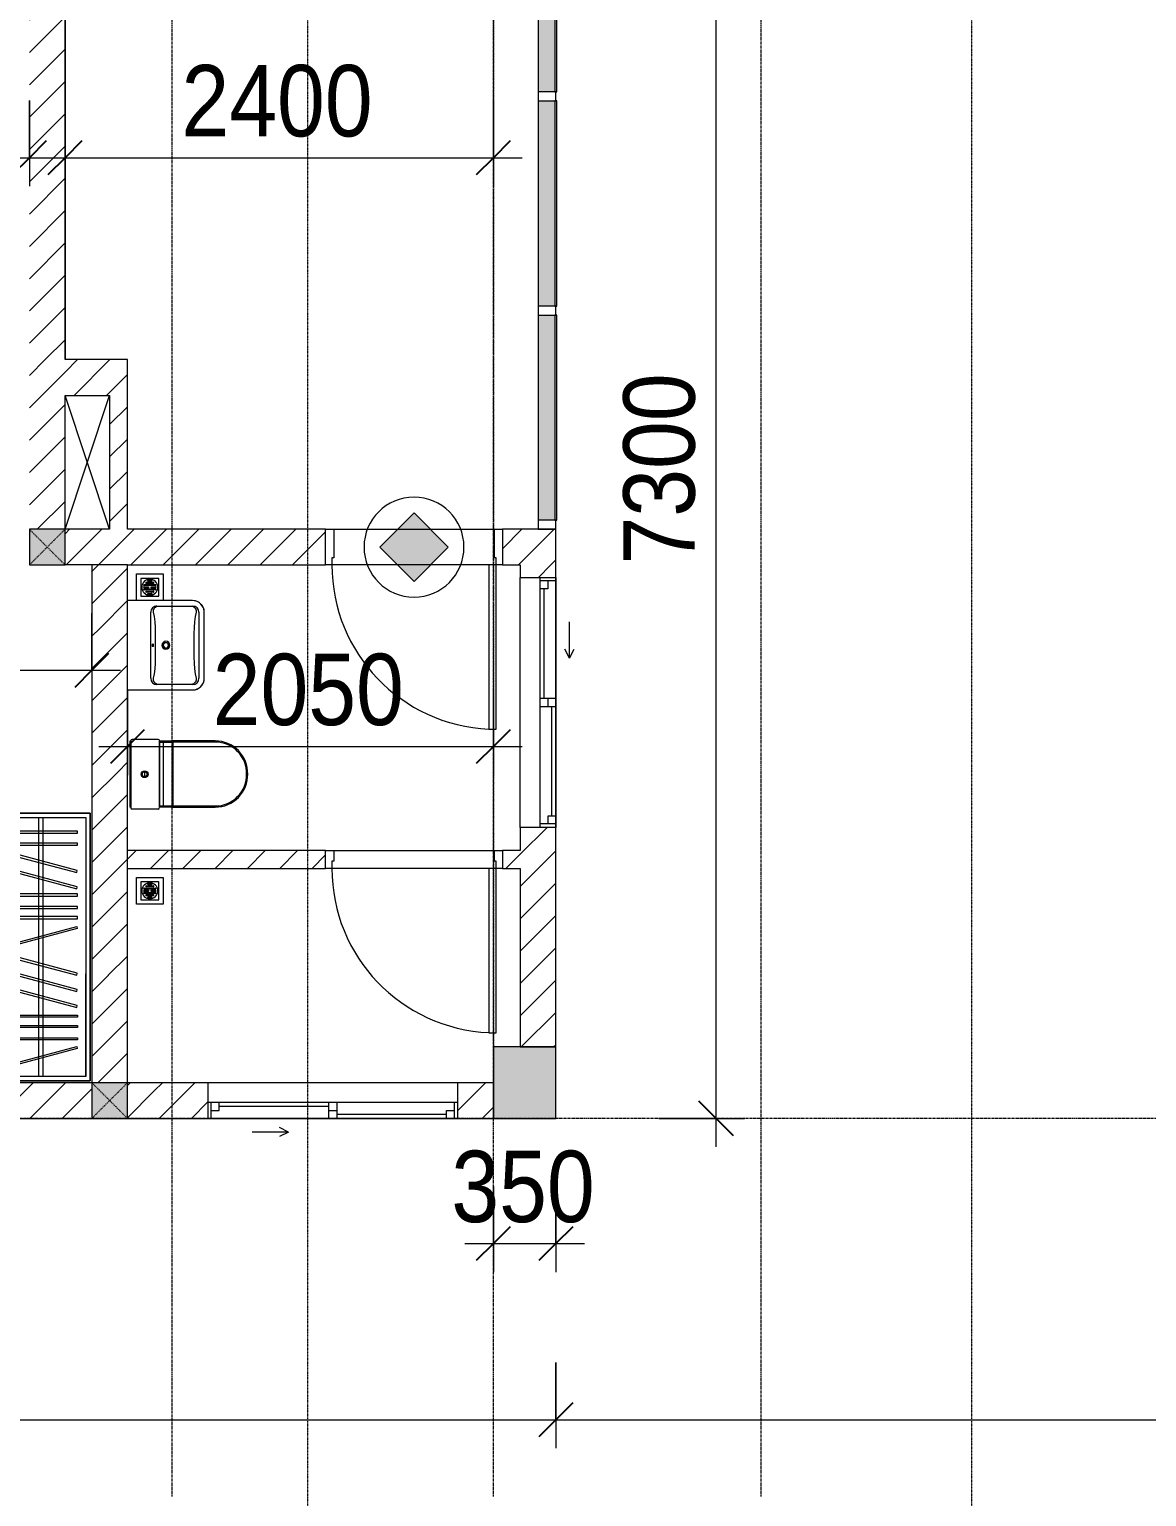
# Model space of a CAD drawing. Header units: millimetres. Extents: x 1591 to 239243, y -15958 to 82755.
# Drawn here: x 143851 to 150111, y 15118 to 23337 of the extents above; entities that cross this region are included whole.
import ezdxf

# ---------------------------------------------------------------- set-up
doc = ezdxf.new("R2010")
doc.units = ezdxf.units.MM
for name, pattern in [('Dash 1_8_', [6.35, 3.175, -3.175]), ('Dash Dot 3_16_', [7.9375, 4.7625, -1.5875, 0, -1.5875]), ('Dash_2_', [6, 3, -3]), ('Grid Line', [22.225, 12.7, -3.175, 3.175, -3.175])]:
    doc.linetypes.add(name, pattern=pattern)
for name, color, linetype, lineweight in [('0-1', 250, 'Continuous', 5), ('0-2', 7, 'Continuous', 9), ('A-ANNO-DIMS', 211, 'Continuous', 9), ('A-ANNO-DIMS-160', 211, 'Continuous', 9), ('A-ANNO-NOTE', 131, 'Continuous', 9), ('A-AREA', 32, 'Dash 1_8_', 9), ('A-DETL-GENF-2', 10, 'Continuous', 9), ('A-DOOR-3', 10, 'Continuous', 9), ('A-DOOR-FRAM-1', 10, 'Continuous', 9), ('A-FLOR', 192, 'Continuous', 9), ('A-FLOR-1', 7, 'Continuous', 9), ('A-GLAZ', 151, 'Continuous', 9), ('A-GLAZ-CURT', 52, 'Continuous', 9), ('A-GLAZ-CWMG', 51, 'Continuous', 9), ('A-GLAZ-CWMG-1', 51, 'Continuous', 18), ('A-WALL', 113, 'Continuous', 9), ('A-WALL-3', 113, 'Continuous', 18), ('A-WALL-PATT-2', 111, 'Continuous', 9), ('G-ANNO-SYMB-1', 111, 'Dash Dot 3_16_', 18), ('I-FURN-1', 254, 'Continuous', 9), ('M-EQPM', 50, 'Continuous', 9), ('P-SANR-FIXT', 6, 'Continuous', 9), ('S-COLS', 52, 'Continuous', 9), ('S-COLS-1', 52, 'Continuous', 5), ('S-COLS-2', 250, 'Continuous', 18), ('S-COLS-6', 52, 'Continuous', 18), ('S-COLS-HDLN', 52, 'Dash_2_', 9), ('S-GRID-1', 1, 'Grid Line', 9)]:
    doc.layers.add(name, color=color, linetype=linetype, lineweight=lineweight)
doc.styles.add('UTM Avo', font='UTM Avo.ttf', dxfattribs={"width": 0.9, "height": 400})
doc.dimstyles.new('1_Dim_chi_tiet_2_5', dxfattribs={"dimscale": 304.8, "dimtxt": 399.720379, "dimasz": 0.629921, "dimexe": 0.524934, "dimexo": 0.0625, "dimgap": 0.052493, "dimtad": 1, "dimdec": 0, "dimrnd": 5, "dimzin": 0, "dimdsep": 46, "dimtxsty": 'UTM Avo', "dimblk1": 'OBLIQUE', "dimblk2": 'OBLIQUE', "dimsah": 1, "dimcen": 0.09, "dimdle": 0.524934, "dimazin": 0, "dimtfac": 1, "dimtdec": 4, "dimtix": 1, "dimtmove": 0, "dimatfit": 3, "dimfxl": 1.049869, "dimfxlon": 1, "dimtvp": 1, "dimtolj": 1, "dimtzin": 0, "dimarcsym": 2})
doc.dimstyles.new('1_Dim_chi_tiet_2_5_1', dxfattribs={"dimscale": 304.8, "dimtxt": 399.720379, "dimasz": 0.629921, "dimexe": 0.524934, "dimexo": 0.0625, "dimgap": 0.052493, "dimtad": 1, "dimdec": 0, "dimrnd": 5, "dimzin": 0, "dimdsep": 46, "dimtxsty": 'UTM Avo', "dimblk1": 'OBLIQUE', "dimblk2": 'OBLIQUE', "dimsah": 1, "dimcen": 0.09, "dimdle": 0.524934, "dimazin": 0, "dimtfac": 1, "dimtdec": 4, "dimtix": 1, "dimtmove": 0, "dimatfit": 3, "dimfxl": 1.049869, "dimfxlon": 1, "dimtvp": 1, "dimtolj": 1, "dimtzin": 0, "dimarcsym": 2})
pattern_1 = [(45, (101998.83, 0), (-90.50967, 90.50967), [])]

# ---------------------------------------------------------------- blocks, each defined once
blk = doc.blocks.new('NCV_TKTC_KET CAU_rvt-1-TKCS_MB TẦNG 5')
at = {"layer": 'S-COLS-1'}
blk.add_hatch(color=256, dxfattribs=at).paths.add_polyline_path([(44802.6, 17236.9), (44802.6, 17636.9), (44452.6, 17636.9), (44452.6, 17236.9)])
at = {"layer": 'A-FLOR-1'}
blk.add_line((42052.7, 20536.9), (42052.7, 21286.9), dxfattribs=at)
at = {"layer": 'S-COLS-2'}
for p, q in [((44802.6, 17636.9), (44452.6, 17636.9)), ((44452.6, 17636.9), (44452.6, 17236.9)), ((44802.6, 17236.9), (44802.6, 17636.9)), ((44452.6, 17236.9), (44802.6, 17236.9))]:
    blk.add_line(p, q, dxfattribs=at)
blk = doc.blocks.new('TU QUAN AO-SUITE ROOM_3 - TU QUAN AO-SUITE ROOM_3-885817-TKCS_MB TẦNG 5')
at = {"layer": 'I-FURN-1'}
for p, q in [((0, 0), (-550, 0)), ((-550, 0), (-550, -1500)), ((-550, -1500), (-550, 0)), ((-550, 0), (0, 0)), ((0, -1500), (0, 0)), ((0, 0), (0, -1500)), ((-550, -24), (-550, -576)), ((-526, -24), (-24, -24)), ((-526, -1476), (-526, -24)), ((-526, -24), (-526, -600)), ((-478.3, -181.1), (-61.3, -69.4)), ((-58.2, -80.9), (-475.2, -192.7)), ((-287, -24), (-287, -576)), ((-263, -24), (-263, -576)), ((-61.3, -69.4), (-58.2, -80.9)), ((-24, -24), (-24, -1476)), ((-480.1, -229.7), (-50.1, -229.7)), ((-480.1, -241.7), (-480.1, -229.7)), ((-50.1, -241.7), (-480.1, -241.7)), ((-475.2, -192.7), (-478.3, -181.1)), ((-50.1, -229.7), (-50.1, -241.7)), ((-480.1, -299.2), (-50.1, -299.2)), ((-480.1, -311.2), (-480.1, -299.2)), ((-50.1, -311.2), (-480.1, -311.2)), ((-50.1, -299.2), (-50.1, -311.2)), ((-480.1, -356.4), (-50.1, -356.4)), ((-480.1, -368.4), (-480.1, -356.4)), ((-50.1, -368.4), (-480.1, -368.4)), ((-50.1, -356.4), (-50.1, -368.4)), ((-475.2, -411.5), (-478.3, -423.1)), ((-478.3, -423.1), (-61.3, -534.9)), ((-58.2, -523.3), (-475.2, -411.5)), ((-475.2, -500.3), (-478.3, -511.9)), ((-478.3, -511.9), (-61.3, -623.6)), ((-58.2, -612.1), (-475.2, -500.3)), ((-61.3, -534.9), (-58.2, -523.3)), ((-526, -1476), (-526, -600)), ((-475.2, -591.5), (-478.3, -603.1)), ((-478.3, -603.1), (-61.3, -714.9)), ((-58.2, -703.3), (-475.2, -591.5)), ((-287, -576), (-287, -1476)), ((-263, -576), (-263, -1476)), ((-61.3, -623.6), (-58.2, -612.1)), ((-61.3, -714.9), (-58.2, -703.3)), ((-478.3, -853.9), (-61.3, -742.1)), ((-58.2, -753.7), (-475.2, -865.5)), ((-61.3, -742.1), (-58.2, -753.7)), ((-475.2, -865.5), (-478.3, -853.9)), ((-480.1, -908.6), (-480.1, -920.6)), ((-480.1, -908.6), (-480.1, -920.6)), ((-50.1, -908.6), (-480.1, -908.6)), ((-480.1, -920.6), (-50.1, -920.6)), ((-480.1, -965.8), (-480.1, -977.8)), ((-480.1, -965.8), (-480.1, -977.8)), ((-50.1, -965.8), (-480.1, -965.8)), ((-480.1, -977.8), (-50.1, -977.8)), ((-50.1, -920.6), (-50.1, -908.6)), ((-50.1, -977.8), (-50.1, -965.8)), ((-480.1, -1035.3), (-480.1, -1047.3)), ((-480.1, -1035.3), (-480.1, -1047.3)), ((-50.1, -1035.3), (-480.1, -1035.3)), ((-480.1, -1047.3), (-50.1, -1047.3)), ((-50.1, -1047.3), (-50.1, -1035.3)), ((-475.2, -1075.3), (-478.3, -1086.9)), ((-478.3, -1086.9), (-61.3, -1198.6)), ((-58.2, -1187.1), (-475.2, -1075.3)), ((-475.2, -1166.5), (-478.3, -1178.1)), ((-478.3, -1178.1), (-61.3, -1289.9)), ((-58.2, -1278.3), (-475.2, -1166.5)), ((-61.3, -1198.6), (-58.2, -1187.1)), ((-61.3, -1289.9), (-58.2, -1278.3)), ((-480.1, -1320.5), (-480.1, -1332.5)), ((-480.1, -1320.5), (-480.1, -1332.5)), ((-50.1, -1320.5), (-480.1, -1320.5)), ((-480.1, -1332.5), (-50.1, -1332.5)), ((-480.1, -1386.9), (-480.1, -1398.9)), ((-480.1, -1386.9), (-480.1, -1398.9)), ((-50.1, -1386.9), (-480.1, -1386.9)), ((-50.1, -1332.5), (-50.1, -1320.5)), ((-50.1, -1398.9), (-50.1, -1386.9)), ((-24, -1476), (-526, -1476)), ((-480.1, -1398.9), (-50.1, -1398.9)), ((-550, -1500), (0, -1500)), ((0, -1500), (-550, -1500))]:
    blk.add_line(p, q, dxfattribs=at)
blk = doc.blocks.new('NCV_TKTC_TANG 5_rvt-1-TKCS_MB TẦNG 5')
at = {"layer": 'I-FURN-1', "rotation": 180}
blk.add_blockref('TU QUAN AO-SUITE ROOM_3 - TU QUAN AO-SUITE ROOM_3-885817-TKCS_MB TẦNG 5', (41642.6, 17446.9), dxfattribs=at)
blk = doc.blocks.new('G1_SOF - BO TRU - 200x200-3055083-TKCS_MB TẦNG 5')
at = {"layer": 'S-COLS'}
blk.add_hatch(color=256, dxfattribs=at).paths.add_polyline_path([(100, -100), (100, 100), (-100, 100), (-100, -100), (8.4, -100)])
at = {"layer": 'S-COLS-6'}
for p, q in [((100, 100), (-100, 100)), ((-100, 100), (-100, -100)), ((100, -100), (100, 100)), ((-100, -100), (100, -100))]:
    blk.add_line(p, q, dxfattribs=at)
at = {"layer": 'S-COLS-HDLN'}
for p, q in [((100, 100), (-100, -100)), ((-100, 100), (100, -100))]:
    blk.add_line(p, q, dxfattribs=at)
blk = doc.blocks.new('System Panel - Glazed-1286806-TKCS_MB TẦNG 5')
at = {"layer": 'A-GLAZ-CURT'}
for p, q in [((575, 6), (-575, 6)), ((-575, 6), (-575, -6)), ((575, -6), (575, 6)), ((-575, -6), (575, -6))]:
    blk.add_line(p, q, dxfattribs=at)
blk = doc.blocks.new('Rectangular Mullion - 50 x 100mm-1286802-TKCS_MB TẦNG 5')
at = {"layer": 'A-GLAZ-CWMG'}
blk.add_hatch(color=256, dxfattribs=at).paths.add_polyline_path([(44702.6, 20586.9), (44796.6, 20586.9), (44796.6, 21736.9), (44702.6, 21736.9), (44702.6, 20751.4)])
blk.add_line((44702.6, 21736.9), (44702.6, 20586.9), dxfattribs=at)
blk = doc.blocks.new('Rectangular Mullion - 50 x 100mm-1286811-TKCS_MB TẦNG 5')
at = {"layer": 'A-GLAZ-CWMG-1'}
for p, q in [((0, 0), (-50, 0)), ((-50, 0), (-50, -100)), ((0, -100), (0, 0)), ((-50, -100), (0, -100))]:
    blk.add_line(p, q, dxfattribs=at)
blk = doc.blocks.new('Rectangular Mullion - 50 x 100mm-1286804-TKCS_MB TẦNG 5')
at = {"layer": 'A-GLAZ-CWMG-1'}
for p, q in [((-25, 0), (25, 0)), ((-25, -100), (-25, 0)), ((25, 0), (25, -100)), ((25, -100), (-25, -100))]:
    blk.add_line(p, q, dxfattribs=at)
blk = doc.blocks.new('1_FAMILY RVT - W01-WxH 1400x1400xmm-389822-TKCS_MB TẦNG 5')
at = {"layer": 'A-GLAZ'}
for p, q in [((248.4, 172.39), (299.2, 197.79)), ((248.4, 172.39), (299.2, 146.99)), ((248.4, 172.39), (451.6, 172.39)), ((-700, 96.19), (-700, -103.81)), ((700, 96.19), (-700, 96.19)), ((-700, 96.19), (-636.5, 96.19)), ((-680.95, 96.19), (-680.95, 7.29)), ((-636.5, 96.19), (-22.225, 96.19)), ((-636.5, 96.19), (-636.5, 51.74)), ((-22.225, 7.29), (-22.225, 96.19)), ((-22.225, 96.19), (22.225, 96.19)), ((22.225, 96.19), (680.95, 96.19)), ((22.225, 96.19), (22.225, 7.29)), ((680.95, 96.19), (700, 96.19)), ((680.95, 96.19), (680.95, 7.29)), ((700, -103.81), (700, 96.19)), ((-700, 7.29), (-680.95, 7.29)), ((-636.5, 51.74), (-680.95, 51.74)), ((-680.95, 7.29), (-22.225, 7.29)), ((-636.5, 73.965), (-22.225, 73.965)), ((22.225, 51.74), (-22.225, 51.74)), ((-22.225, 7.29), (22.225, 7.29)), ((22.225, 29.515), (636.5, 29.515)), ((22.225, 7.29), (636.5, 7.29)), ((636.5, 51.74), (636.5, 7.29)), ((680.95, 51.74), (636.5, 51.74)), ((636.5, 7.29), (700, 7.29)), ((-700, -103.81), (700, -103.81))]:
    blk.add_line(p, q, dxfattribs=at)
blk = doc.blocks.new('FD_04 - FD_04-900x2200mm-2435752-TKCS_MB TẦNG 5')
at = {"layer": 'A-DETL-GENF-2'}
for p, q in [((460, -100), (420, -100)), ((420, -100), (420, -1020)), ((460, -1020), (460, -100)), ((420, -1020), (460, -1020))]:
    blk.add_line(p, q, dxfattribs=at)
blk.add_arc((460, -100), 920, 180, 267.50809, dxfattribs=at)
at = {"layer": 'A-DOOR-FRAM-1'}
for p, q in [((-495, 100), (-450, 100)), ((-495, -100), (-495, 100)), ((-450, 100), (-450, -60)), ((450, 100), (495, 100)), ((450, -60), (450, 100)), ((495, 100), (495, -100)), ((-450, -60), (-460, -60)), ((-460, -60), (-460, -100)), ((460, -60), (450, -60)), ((460, -100), (460, -60)), ((-460, -100), (-495, -100)), ((495, -100), (460, -100))]:
    blk.add_line(p, q, dxfattribs=at)
blk = doc.blocks.new('FD_04 - FD_04-900x2200mm-4730700-TKCS_MB TẦNG 5')
at = {"layer": 'A-DETL-GENF-2'}
for p, q in [((460, -50), (420, -50)), ((420, -50), (420, -970)), ((460, -970), (460, -50)), ((420, -970), (460, -970))]:
    blk.add_line(p, q, dxfattribs=at)
blk.add_arc((460, -50), 920, 180, 267.50809, dxfattribs=at)
at = {"layer": 'A-DOOR-FRAM-1'}
for p, q in [((-495, 50), (-450, 50)), ((-495, -50), (-495, 50)), ((-450, 50), (-450, -10)), ((450, 50), (495, 50)), ((450, -10), (450, 50)), ((495, 50), (495, -50)), ((-460, -50), (-495, -50)), ((-450, -10), (-460, -10)), ((-460, -10), (-460, -50)), ((460, -10), (450, -10)), ((460, -50), (460, -10)), ((495, -50), (460, -50))]:
    blk.add_line(p, q, dxfattribs=at)
blk = doc.blocks.new('1_FAMILY RVT - W01-WxH 1400x1400xmm-411185-TKCS_MB TẦNG 5')
at = {"layer": 'A-GLAZ'}
for p, q in [((-700, 103.81), (700, 103.81)), ((-700, -96.19), (-700, 103.81)), ((700, 103.81), (700, -96.19)), ((-700, -7.29), (-680.95, -7.29)), ((-680.95, -7.29), (-22.225, -7.29)), ((-680.95, -96.19), (-680.95, -7.29)), ((-636.5, -51.74), (-680.95, -51.74)), ((-636.5, -96.19), (-636.5, -51.74)), ((-636.5, -73.965), (-22.225, -73.965)), ((-22.225, -7.29), (22.225, -7.29)), ((-22.225, -7.29), (-22.225, -96.19)), ((22.225, -51.74), (-22.225, -51.74)), ((22.225, -7.29), (636.5, -7.29)), ((22.225, -96.19), (22.225, -7.29)), ((22.225, -29.515), (636.5, -29.515)), ((636.5, -7.29), (700, -7.29)), ((636.5, -51.74), (636.5, -7.29)), ((680.95, -51.74), (636.5, -51.74)), ((680.95, -96.19), (680.95, -7.29)), ((700, -96.19), (-700, -96.19)), ((-700, -96.19), (-636.5, -96.19)), ((-636.5, -96.19), (-22.225, -96.19)), ((-22.225, -96.19), (22.225, -96.19)), ((22.225, -96.19), (680.95, -96.19)), ((248.4, -172.39), (299.2, -146.99)), ((680.95, -96.19), (700, -96.19)), ((248.4, -172.39), (299.2, -197.79)), ((248.4, -172.39), (451.6, -172.39))]:
    blk.add_line(p, q, dxfattribs=at)
blk = doc.blocks.new('Blocks_Consilio Wall Hung Basin_F03658EN - Unique-4715509-TKCS_MB TẦNG 5')
at = {"layer": 'P-SANR-FIXT'}
for p, q in [((-250, 0), (-250, -365)), ((250, -365), (250, 0)), ((-185, -130), (185, -130)), ((-66.9, -157.6), (66.9, -157.6)), ((-220, -365), (-220, -165)), ((220, -165), (220, -365)), ((185, -400), (-185, -400)), ((66.9, -372.4), (-66.9, -372.4)), ((-185, -430), (185, -430))]:
    blk.add_line(p, q, dxfattribs=at)
at = {"layer": 'P-SANR-FIXT', "flags": 128}
for points in [[(-185, -146), (-160.7, -150.9), (-131.9, -154.6), (-100.2, -156.9), (-66.9, -157.6)], [(-8.5, -141.9), (-8.3, -141.4), (-7.5, -141), (-6.4, -140.7), (-4.8, -140.4), (-3, -140.2), (-1, -140.1), (1, -140.1), (3, -140.2), (4.8, -140.4), (6.4, -140.7), (7.5, -141), (8.3, -141.4), (8.5, -141.9)], [(8.5, -141.9), (8.3, -142.3), (7.5, -142.7), (6.4, -143.1), (4.8, -143.3), (3, -143.5), (1, -143.7), (-1, -143.7), (-3, -143.5), (-4.8, -143.3), (-6.4, -143.1), (-7.5, -142.7), (-8.3, -142.3), (-8.5, -141.9)], [(66.9, -157.6), (100.2, -156.9), (131.9, -154.6), (160.7, -150.9), (185, -146)], [(-66.9, -372.4), (-100.2, -373.1), (-131.9, -375.4), (-160.7, -379.1), (-185, -384)], [(185, -384), (160.7, -379.1), (131.9, -375.4), (100.2, -373.1), (66.9, -372.4)]]:
    blk.add_lwpolyline(points, dxfattribs=at)
at = {"layer": 'P-SANR-FIXT'}
for centre, radius, start, end in [((-185, -165), 35, 90, 180), ((185, -165), 35, 360, 90), ((0, -215), 22.5, 0, 180), ((0, -215), 22.5, 180, 0), ((0, -215), 15.4, 0, 180), ((0, -215), 15.4, 180, 0), ((0, -215), 14.6, 0, 180), ((0, -215), 14.6, 180, 0), ((-185, -365), 65, 180, 270), ((-185, -365), 65, 180, 193.34244), ((-185, -365), 65, 196.65877, 223.34132), ((-185, -365), 35, 180, 270), ((185, -365), 65, 270, 360), ((185, -365), 35, 270, 0), ((185, -365), 65, 316.65868, 343.34123), ((185, -365), 65, 346.65756, 360), ((-185, -365), 65, 228.61409, 253.33995), ((-185, -365), 65, 256.65641, 270), ((185, -365), 65, 270, 283.34359), ((185, -365), 65, 286.66005, 311.38591)]:
    blk.add_arc(centre, radius, start, end, dxfattribs=at)
for points, knots in [([(-218.5, -165), (-217.4, -162.6), (-215.7, -159.7), (-213.2, -156.4), (-211.4, -154.4), (-209.2, -152.3), (-206.5, -150.3), (-204, -148.8), (-201.8, -147.7), (-199.9, -146.9), (-198.4, -146.4), (-196.9, -146), (-194.8, -145.6), (-191, -145.1), (-187.5, -145.5), (-185, -146)], [-1, -1, -1, -1, -0.785714, -0.732143, -0.678571, -0.571429, -0.5, -0.428571, -0.357143, -0.321429, -0.285714, -0.25, -0.214286, -0.142857, 0, 0, 0, 0]), ([(185, -146), (186.8, -145.6), (189.5, -145.3), (192.9, -145.3), (195.3, -145.7), (197.3, -146.1), (198.8, -146.5), (201, -147.3), (203.6, -148.5), (206.5, -150.3), (209.5, -152.6), (212.9, -155.8), (216.1, -160.2), (217.7, -163.4), (218.5, -165)], [-1, -1, -1, -1, -0.892857, -0.839286, -0.785714, -0.732143, -0.705357, -0.678571, -0.571429, -0.5, -0.428571, -0.285714, -0.142857, 0, 0, 0, 0]), ([(-185, -384), (-186.8, -384.4), (-189.5, -384.7), (-192.9, -384.7), (-195.3, -384.3), (-197.3, -383.9), (-198.8, -383.5), (-201, -382.7), (-203.6, -381.5), (-206.5, -379.7), (-209.5, -377.4), (-212.9, -374.2), (-216.1, -369.8), (-217.7, -366.6), (-218.5, -365)], [-1, -1, -1, -1, -0.892857, -0.839286, -0.785714, -0.732143, -0.705357, -0.678571, -0.571429, -0.5, -0.428571, -0.285714, -0.142857, 0, 0, 0, 0]), ([(218.5, -365), (217.4, -367.4), (215.7, -370.3), (213.2, -373.6), (211.4, -375.6), (209.2, -377.7), (206.5, -379.7), (204, -381.2), (201.8, -382.3), (199.9, -383.1), (198.4, -383.6), (196.9, -384), (194.8, -384.4), (191, -384.9), (187.5, -384.5), (185, -384)], [-1, -1, -1, -1, -0.785714, -0.732143, -0.678571, -0.571429, -0.5, -0.428571, -0.357143, -0.321429, -0.285714, -0.25, -0.214286, -0.142857, 0, 0, 0, 0])]:
    blk.add_open_spline(points, degree=3, knots=knots, dxfattribs=at)
blk = doc.blocks.new('PF_Water_Closet-Duravit-Starck 3-012601 - Generic Toilet-4730944-TKCS_MB TẦNG 5')
at = {"layer": 'P-SANR-FIXT'}
for p, q in [((-198.6, 591.8), (-198.6, 357.4)), ((-192.3, 591.8), (-192.3, 349.6)), ((165.7, 349.6), (165.7, 591.8)), ((172, 356.4), (172, 591.8)), ((171.4, 356.6), (-197.9, 356.6)), ((-197.9, 356.6), (-197.9, 280.1)), ((-192.3, 280.1), (-192.3, 349.6)), ((-191.9, 349.6), (165.2, 349.6)), ((165.7, 280.1), (165.7, 349.6)), ((171.4, 280.1), (171.4, 356.6)), ((-206.9, 272.2), (-206.9, 126.1)), ((173.2, 280.1), (-201.3, 280.1)), ((-197.9, 280.1), (171.4, 280.1)), ((-197.6, 299.5), (171.7, 299.5)), ((182.6, 126.3), (182.6, 272)), ((-25.7, 195.8), (1.3, 195.8)), ((-201.3, 118.2), (175.4, 118.2)), ((-197.1, 118.2), (-197.1, 112.7)), ((-197.1, 112.7), (172.9, 112.7)), ((172.9, 118.2), (172.9, 112.7))]:
    blk.add_line(p, q, dxfattribs=at)
for radius in [19.1, 14.6, 13.8]:
    blk.add_circle((-12.2, 195.8), radius, dxfattribs=at)
for centre, radius, start, end in [((-17.1, 591.8), 181.6, 88.81069, 180), ((-17.1, 591.8), 175.2, 88.76758, 180), ((-9.5, 591.8), 181.6, 0, 91.18931), ((-9.5, 591.8), 175.2, 0, 91.23242), ((-191.9, 356.4), 6.83, 172.03659, 270), ((165.2, 356.4), 6.83, 270, 0), ((-199.6, 273), 7.31, 103.74834, 186.25166), ((173.2, 270.5), 9.56, 8.97384, 90), ((-199.6, 125.3), 7.31, 173.74834, 256.25166), ((175.4, 125.5), 7.27, 270, 6.33045)]:
    blk.add_arc(centre, radius, start, end, dxfattribs=at)
blk = doc.blocks.new('THU NUOC - THU NUOC-1275255-TKCS_MB TẦNG 5')
at = {"layer": 'M-EQPM'}
for p, q in [((-66.3, -70.6), (-66.3, 79.4)), ((-66.3, 79.4), (83.7, 79.4)), ((58.7, 54.4), (-41.3, 54.4)), ((-41.3, 54.4), (-41.3, -45.6)), ((-23.3, 19.6), (40.9, 19.6)), ((40.9, 13.6), (-23.3, 13.6)), ((-23.3, 7.2), (0.7, 7.2)), ((0.7, 1.2), (-23.3, 1.2)), ((-11, 32.1), (28.5, 32.1)), ((28.5, 26.1), (-11, 26.1)), ((-1.1, 44.5), (18.5, 44.5)), ((18.5, 38.5), (-1.1, 38.5)), ((0.7, 7.2), (0.7, 1.2)), ((16.7, 1.2), (16.7, 7.2)), ((16.7, 7.2), (40.9, 7.2)), ((40.9, 1.2), (16.7, 1.2)), ((58.7, -45.6), (58.7, 54.4)), ((83.7, 79.4), (83.7, -70.6)), ((83.7, -70.6), (-66.3, -70.6)), ((-41.3, -45.6), (58.7, -45.6)), ((-23.3, -4.8), (40.9, -4.8)), ((40.9, -10.8), (-23.3, -10.8)), ((-11, -17.3), (28.5, -17.3)), ((28.5, -23.3), (-11, -23.3)), ((-1.1, -29.6), (18.5, -29.6)), ((18.5, -35.6), (-1.1, -35.6))]:
    blk.add_line(p, q, dxfattribs=at)
for centre, radius, start, end in [((8.7, 4.4), 45, 0, 180), ((8.7, 4.4), 45, 360, 180), ((8.7, 4.4), 45, 180, 0), ((8.7, 4.4), 45, 180, 360), ((-23.3, 16.6), 3, 90, 270), ((-23.3, 4.2), 3, 90, 270), ((-11, 29.1), 3, 90, 270), ((-1.1, 41.5), 3, 90, 270), ((18.5, 41.5), 3, 270, 90), ((28.5, 29.1), 3, 270, 90), ((40.9, 16.6), 3, 270, 90), ((40.9, 4.2), 3, 270, 90), ((-23.3, -7.8), 3, 90, 270), ((-11, -20.3), 3, 90, 270), ((-1.1, -32.6), 3, 90, 270), ((18.5, -32.6), 3, 270, 90), ((28.5, -20.3), 3, 270, 90), ((40.9, -7.8), 3, 270, 90)]:
    blk.add_arc(centre, radius, start, end, dxfattribs=at)
blk = doc.blocks.new('THU NUOC - THU NUOC-V124-TKCS_MB TẦNG 5')
at = {"layer": 'M-EQPM'}
for p, q in [((-66.3, -70.6), (-66.3, 79.4)), ((-66.3, 79.4), (83.7, 79.4)), ((58.7, 54.4), (-41.3, 54.4)), ((-41.3, 54.4), (-41.3, -45.6)), ((-23.3, 19.6), (40.9, 19.6)), ((40.9, 13.6), (-23.3, 13.6)), ((-23.3, 7.2), (0.7, 7.2)), ((0.7, 1.2), (-23.3, 1.2)), ((-11, 32.1), (28.5, 32.1)), ((28.5, 26.1), (-11, 26.1)), ((-1.1, 44.5), (18.5, 44.5)), ((18.5, 38.5), (-1.1, 38.5)), ((0.7, 7.2), (0.7, 1.2)), ((16.7, 1.2), (16.7, 7.2)), ((16.7, 7.2), (40.9, 7.2)), ((40.9, 1.2), (16.7, 1.2)), ((58.7, -45.6), (58.7, 54.4)), ((83.7, 79.4), (83.7, -70.6)), ((-41.3, -45.6), (58.7, -45.6)), ((-23.3, -4.8), (40.9, -4.8)), ((40.9, -10.8), (-23.3, -10.8)), ((-11, -17.3), (28.5, -17.3)), ((28.5, -23.3), (-11, -23.3)), ((-1.1, -29.6), (18.5, -29.6)), ((18.5, -35.6), (-1.1, -35.6))]:
    blk.add_line(p, q, dxfattribs=at)
for centre, radius, start, end in [((8.7, 4.4), 45, 0, 180), ((8.7, 4.4), 45, 360, 180), ((8.7, 4.4), 45, 180, 0), ((8.7, 4.4), 45, 180, 360), ((-23.3, 16.6), 3, 90, 270), ((-23.3, 4.2), 3, 90, 270), ((-11, 29.1), 3, 90, 270), ((-1.1, 41.5), 3, 90, 270), ((18.5, 41.5), 3, 270, 90), ((28.5, 29.1), 3, 270, 90), ((40.9, 16.6), 3, 270, 90), ((40.9, 4.2), 3, 270, 90), ((-23.3, -7.8), 3, 90, 270), ((-11, -20.3), 3, 90, 270), ((-1.1, -32.6), 3, 90, 270), ((18.5, -32.6), 3, 270, 90), ((28.5, -20.3), 3, 270, 90), ((40.9, -7.8), 3, 270, 90)]:
    blk.add_arc(centre, radius, start, end, dxfattribs=at)
blk = doc.blocks.new('DIMBLOCK11-TKCS_MB TẦNG 5')
at = {"layer": 'A-ANNO-DIMS-160'}
for p, q in [((144051.4, 22937.8), (144051.4, 22457.8)), ((144051.4, 22617.8), (144051.4, 22937.8)), ((146451.4, 22937.8), (146451.4, 22457.8)), ((146451.4, 22617.8), (146451.4, 22937.8)), ((143891.4, 22617.8), (146611.4, 22617.8))]:
    blk.add_line(p, q, dxfattribs=at)
at = {"layer": 'A-ANNO-DIMS-160', "lineweight": 25}
for p, q in [((144051.4, 22617.8), (144147.4, 22713.8)), ((146451.4, 22617.8), (146547.4, 22713.8)), ((144051.4, 22617.8), (143955.4, 22521.8)), ((146451.4, 22617.8), (146355.4, 22521.8))]:
    blk.add_line(p, q, dxfattribs=at)
at = {"layer": 'A-ANNO-DIMS-160', "color": 0, "insert": (144703.6, 23137.4), "char_height": 400, "width": 1314.636, "attachment_point": 1, "line_spacing_factor": 1.110334, "style": 'UTM Avo'}
blk.add_mtext('2400', dxfattribs=at)
blk = doc.blocks.new('_Oblique')
at = {"color": 0, "linetype": 'ByBlock', "lineweight": -2}
blk.add_line((-0.5, -0.5), (0.5, 0.5), dxfattribs=at)
blk = doc.blocks.new('DIMBLOCK12-TKCS_MB TẦNG 5')
at = {"layer": 'A-ANNO-DIMS-160'}
for p, q in [((144401.4, 19640.1), (144401.4, 19160.1)), ((144401.4, 19320.1), (144401.4, 19640.1)), ((146451.4, 19640.1), (146451.4, 19160.1)), ((146451.4, 19320.1), (146451.4, 19640.1)), ((144241.4, 19320.1), (146611.4, 19320.1))]:
    blk.add_line(p, q, dxfattribs=at)
at = {"layer": 'A-ANNO-DIMS-160', "lineweight": 25}
for p, q in [((144401.4, 19320.1), (144497.4, 19416.1)), ((146451.4, 19320.1), (146547.4, 19416.1)), ((144401.4, 19320.1), (144305.4, 19224.1)), ((146451.4, 19320.1), (146355.4, 19224.1))]:
    blk.add_line(p, q, dxfattribs=at)
at = {"layer": 'A-ANNO-DIMS-160', "color": 0, "insert": (144878.6, 19839.8), "char_height": 400, "width": 1314.636, "attachment_point": 1, "line_spacing_factor": 1.110334, "style": 'UTM Avo'}
blk.add_mtext('2050', dxfattribs=at)
blk = doc.blocks.new('DIMBLOCK96-TKCS_MB TẦNG 5')
at = {"layer": 'A-ANNO-DIMS-160'}
for p, q in [((137051.4, 22937.8), (137051.4, 22457.8)), ((137051.4, 22617.8), (137051.4, 22937.8)), ((143851.4, 22937.8), (143851.4, 22457.8)), ((143851.4, 22617.8), (143851.4, 22937.8)), ((136891.4, 22617.8), (144011.4, 22617.8))]:
    blk.add_line(p, q, dxfattribs=at)
at = {"layer": 'A-ANNO-DIMS-160', "lineweight": 25}
for p, q in [((137051.4, 22617.8), (137147.4, 22713.8)), ((143851.4, 22617.8), (143947.4, 22713.8)), ((137051.4, 22617.8), (136955.4, 22521.8)), ((143851.4, 22617.8), (143755.4, 22521.8))]:
    blk.add_line(p, q, dxfattribs=at)
at = {"layer": 'A-ANNO-DIMS-160', "color": 0, "insert": (139903.6, 23137.4), "char_height": 400, "width": 1314.636, "attachment_point": 1, "line_spacing_factor": 1.110334, "style": 'UTM Avo'}
blk.add_mtext('6800', dxfattribs=at)
blk = doc.blocks.new('DIMBLOCK238-TKCS_MB TẦNG 5')
at = {"layer": 'A-ANNO-DIMS-160'}
for p, q in [((147698.5, 17076.9), (147698.5, 24696.9)), ((147378.5, 24536.9), (147858.5, 24536.9)), ((147698.5, 24536.9), (147378.5, 24536.9)), ((147378.5, 17236.9), (147858.5, 17236.9)), ((147698.5, 17236.9), (147378.5, 17236.9))]:
    blk.add_line(p, q, dxfattribs=at)
at = {"layer": 'A-ANNO-DIMS-160', "lineweight": 25}
for p, q in [((147698.5, 24536.9), (147602.5, 24632.9)), ((147698.5, 24536.9), (147794.5, 24440.9)), ((147698.5, 17236.9), (147602.5, 17332.9)), ((147698.5, 17236.9), (147794.5, 17140.9))]:
    blk.add_line(p, q, dxfattribs=at)
at = {"layer": 'A-ANNO-DIMS-160', "color": 0, "insert": (147178.8, 20339.2), "char_height": 400, "width": 1314.636, "attachment_point": 1, "rotation": 90, "line_spacing_factor": 1.110334, "style": 'UTM Avo'}
blk.add_mtext('7300', dxfattribs=at)
blk = doc.blocks.new('DIMBLOCK278-TKCS_MB TẦNG 5')
at = {"layer": 'A-ANNO-DIMS-160'}
for p, q in [((146451.4, 16856.3), (146451.4, 16376.3)), ((146451.4, 16536.3), (146451.4, 16856.3)), ((146801.4, 16856.3), (146801.4, 16376.3)), ((146801.4, 16536.3), (146801.4, 16856.3)), ((146291.4, 16536.3), (146961.4, 16536.3))]:
    blk.add_line(p, q, dxfattribs=at)
at = {"layer": 'A-ANNO-DIMS-160', "lineweight": 25}
for p, q in [((146451.4, 16536.3), (146547.4, 16632.3)), ((146801.4, 16536.3), (146897.4, 16632.3)), ((146451.4, 16536.3), (146355.4, 16440.3)), ((146801.4, 16536.3), (146705.4, 16440.3))]:
    blk.add_line(p, q, dxfattribs=at)
at = {"layer": 'A-ANNO-DIMS-160', "color": 0, "insert": (146215.6, 17056), "char_height": 400, "width": 985.977, "attachment_point": 1, "line_spacing_factor": 1.110334, "style": 'UTM Avo'}
blk.add_mtext('350', dxfattribs=at)
blk = doc.blocks.new('DIMBLOCK280-TKCS_MB TẦNG 5')
at = {"layer": 'A-ANNO-DIMS-160'}
for p, q in [((146801.4, 15869.3), (146801.4, 15389.3)), ((146801.4, 15549.3), (146801.4, 15869.3)), ((218101.4, 15869.3), (218101.4, 15389.3)), ((218101.4, 15549.3), (218101.4, 15869.3)), ((146641.4, 15549.3), (218261.4, 15549.3))]:
    blk.add_line(p, q, dxfattribs=at)
at = {"layer": 'A-ANNO-DIMS-160', "lineweight": 25}
for p, q in [((146801.4, 15549.3), (146897.4, 15645.3)), ((218101.4, 15549.3), (218197.4, 15645.3)), ((146801.4, 15549.3), (146705.4, 15453.3)), ((218101.4, 15549.3), (218005.4, 15453.3))]:
    blk.add_line(p, q, dxfattribs=at)
at = {"layer": 'A-ANNO-DIMS-160', "color": 0, "insert": (181766.7, 16068.9), "char_height": 400, "width": 1643.295, "attachment_point": 1, "line_spacing_factor": 1.110334, "style": 'UTM Avo'}
blk.add_mtext('71300', dxfattribs=at)
blk = doc.blocks.new('DIMBLOCK281-TKCS_MB TẦNG 5')
at = {"layer": 'A-ANNO-DIMS-160'}
for p, q in [((135651.4, 15869.3), (135651.4, 15389.3)), ((135651.4, 15549.3), (135651.4, 15869.3)), ((146801.4, 15869.3), (146801.4, 15389.3)), ((146801.4, 15549.3), (146801.4, 15869.3)), ((135491.4, 15549.3), (146961.4, 15549.3))]:
    blk.add_line(p, q, dxfattribs=at)
at = {"layer": 'A-ANNO-DIMS-160', "lineweight": 25}
for p, q in [((135651.4, 15549.3), (135747.4, 15645.3)), ((146801.4, 15549.3), (146897.4, 15645.3)), ((135651.4, 15549.3), (135555.4, 15453.3)), ((146801.4, 15549.3), (146705.4, 15453.3))]:
    blk.add_line(p, q, dxfattribs=at)
at = {"layer": 'A-ANNO-DIMS-160', "color": 0, "insert": (140541.7, 16068.9), "char_height": 400, "width": 1643.295, "attachment_point": 1, "line_spacing_factor": 1.110334, "style": 'UTM Avo'}
blk.add_mtext('11150', dxfattribs=at)
blk = doc.blocks.new('DIMBLOCK306-TKCS_MB TẦNG 5')
at = {"layer": 'A-ANNO-DIMS-160'}
for p, q in [((135851.4, 20067), (135851.4, 19587)), ((135851.4, 19747), (135851.4, 20067)), ((144201.4, 20067), (144201.4, 19587)), ((144201.4, 19747), (144201.4, 20067)), ((135691.4, 19747), (144361.4, 19747))]:
    blk.add_line(p, q, dxfattribs=at)
at = {"layer": 'A-ANNO-DIMS-160', "lineweight": 25}
for p, q in [((135851.4, 19747), (135947.4, 19843)), ((144201.4, 19747), (144297.4, 19843)), ((135851.4, 19747), (135755.4, 19651)), ((144201.4, 19747), (144105.4, 19651))]:
    blk.add_line(p, q, dxfattribs=at)
at = {"layer": 'A-ANNO-DIMS-160', "color": 0, "insert": (139478.6, 20266.7), "char_height": 400, "width": 1314.636, "attachment_point": 1, "line_spacing_factor": 1.110334, "style": 'UTM Avo'}
blk.add_mtext('8350', dxfattribs=at)
blk = doc.blocks.new('HDNDCT_GHI CHÚ CỬA CHỐNG CHÁY EI30 - HDNDCT_GHI CHÚ CỬA CHỐNG CHÁY EI30-2461928-TKCS_MB TẦNG 5')
at = {"layer": 'A-ANNO-NOTE'}
blk.add_hatch(color=256, dxfattribs=at).paths.add_polyline_path([(-1.2, 0), (0, 1.2), (1.2, 0), (0, -1.2)])
for p, q in [((0, 1.2), (-1.2, 0)), ((1.2, 0), (0, 1.2)), ((-1.2, 0), (0, -1.2)), ((0, -1.2), (1.2, 0))]:
    blk.add_line(p, q, dxfattribs=at)
for start, end in [(360, 180), (180, 360)]:
    blk.add_arc((0, 0), 1.75, start, end, dxfattribs=at)

msp = doc.modelspace()

# ---------------------------------------------------------------- hatches: boundary and pattern name
at = {"layer": 'A-WALL-PATT-2'}
h = msp.add_hatch(dxfattribs=at)
h.set_pattern_fill('FP_1', color=256, style=0, pattern_type=2)
h.set_pattern_definition(pattern_1)
h.paths.add_polyline_path([(143851.4, 21486.9), (144051.4, 21486.9), (144051.4, 24197.4), (143851.4, 24197.4), (143851.4, 21501.4)])
h.paths.add_polyline_path([(143891.4, 25287.4), (144051.4, 25287.4), (144051.4, 25436.9), (143851.4, 25436.9), (143851.9, 25287.4)])
h = msp.add_hatch(dxfattribs=at)
h.set_pattern_fill('FP_1', color=256, style=0, pattern_type=2)
h.set_pattern_definition(pattern_1)
h.paths.add_polyline_path([(143851.5, 20536.9), (144051.4, 20536.9), (144051.4, 21486.9), (143851.4, 21486.9), (143851.4, 20536.9)])
h = msp.add_hatch(dxfattribs=at)
h.set_pattern_fill('FP_1', color=256, style=0, pattern_type=2)
h.set_pattern_definition(pattern_1)
h.paths.add_polyline_path([(144301.4, 21286.9), (144401.4, 21286.9), (144401.4, 21486.9), (144051.4, 21486.9), (144051.5, 21286.9), (144267, 21286.9)])
h = msp.add_hatch(dxfattribs=at)
h.set_pattern_fill('FP_1', color=256, style=0, pattern_type=2)
h.set_pattern_definition(pattern_1)
h.paths.add_polyline_path([(144380.3, 20536.9), (144401.4, 20536.9), (144401.4, 21286.9), (144301.4, 21286.9), (144301.4, 20536.9)])
h = msp.add_hatch(dxfattribs=at)
h.set_pattern_fill('FP_1', color=256, style=0, pattern_type=2)
h.set_pattern_definition(pattern_1)
h.paths.add_polyline_path([(144401.4, 20336.9), (144401.4, 20536.9), (144051.5, 20536.8), (144051.5, 20336.9), (144301.4, 20336.9)])
h.paths.add_polyline_path([(143851.4, 20336.9), (143851.5, 20337), (143851.4, 20436.9)])
h = msp.add_hatch(dxfattribs=at)
h.set_pattern_fill('FP_1', color=256, style=0, pattern_type=2)
h.set_pattern_definition(pattern_1)
h.paths.add_polyline_path([(146801.4, 20336.9), (146801.4, 20536.9), (146501.4, 20536.9), (146501.4, 20336.9), (146601.4, 20336.9)])
h.paths.add_polyline_path([(145050.8, 20336.9), (145511.4, 20336.9), (145511.4, 20536.9), (144401.4, 20536.9), (144401.4, 20336.9), (144815.1, 20336.9)])
h = msp.add_hatch(dxfattribs=at)
h.set_pattern_fill('FP_1', color=256, style=0, pattern_type=2)
h.set_pattern_definition(pattern_1)
h.paths.add_polyline_path([(144201.4, 17436.9), (144401.4, 18736.9), (144201.4, 20336.9), (144201.4, 18326.9)])
h = msp.add_hatch(dxfattribs=at)
h.set_pattern_fill('FP_1', color=256, style=0, pattern_type=2)
h.set_pattern_definition(pattern_1)
h.paths.add_polyline_path([(144401.4, 18736.9), (144401.4, 20336.9), (144201.4, 20336.9), (144320.4, 19385)])
h.paths.add_polyline_path([(144201.4, 17436.9), (144401.4, 17436.9), (144401.4, 18736.9), (144338.3, 18326.9)])
h = msp.add_hatch(dxfattribs=at)
h.set_pattern_fill('FP_1', color=256, style=0, pattern_type=2)
h.set_pattern_definition(pattern_1)
h.paths.add_polyline_path([(146801.4, 17636.9), (146801.4, 18866.9), (146601.4, 18866.9), (146601.4, 17636.9)])
h.paths.add_polyline_path([(146801.4, 20266.9), (146801.4, 20336.9), (146601.4, 20336.9), (146601.4, 20266.9), (146792.6, 20266.9)])
h = msp.add_hatch(dxfattribs=at)
h.set_pattern_fill('FP_1', color=256, style=0, pattern_type=2)
h.set_pattern_definition(pattern_1)
h.paths.add_polyline_path([(146501.4, 18636.9), (146601.4, 18636.9), (146601.4, 18736.9), (146501.4, 18736.9), (146501.4, 18676.9)])
h.paths.add_polyline_path([(145218.1, 18636.9), (145511.4, 18636.9), (145511.4, 18736.9), (144401.4, 18736.9), (144401.4, 18636.9), (144815.1, 18636.9)])
h = msp.add_hatch(dxfattribs=at)
h.set_pattern_fill('FP_1', color=256, style=0, pattern_type=2)
h.set_pattern_definition(pattern_1)
h.paths.add_polyline_path([(144401.4, 17236.9), (144551.4, 17236.9), (144551.4, 17436.9), (144401.4, 17436.9), (144401.4, 17268.7)])
h.paths.add_polyline_path([(140601.4, 17236.9), (144201.4, 17236.9), (144201.4, 17436.9), (140601.4, 17436.9), (140601.4, 17268.7)])
h = msp.add_hatch(dxfattribs=at)
h.set_pattern_fill('FP_1', color=256, style=0, pattern_type=2)
h.set_pattern_definition(pattern_1)
h.paths.add_polyline_path([(144851.4, 17236.9), (144851.4, 17436.9), (144551.4, 17436.9), (144551.4, 17236.9)])
h.paths.add_polyline_path([(146451.4, 17236.9), (146451.4, 17436.9), (146251.4, 17436.9), (146251.4, 17236.9)])

# ---------------------------------------------------------------- linework, layer by layer
at = {"layer": '0-2'}
for p, q in [((144051.4, 20538.2), (144301.4, 21286.9)), ((144301.4, 20536.9), (144051.4, 21285.7))]:
    msp.add_line(p, q, dxfattribs=at)
at = {"layer": 'A-AREA'}
msp.add_line((146451.4, 24536.9), (146451.4, 17636.9), dxfattribs=at)
at = {"layer": 'A-FLOR'}
for p, q in [((144051.5, 25436.9), (144051.5, 21486.9)), ((144401.4, 17437.4), (146451.4, 17437.4))]:
    msp.add_line(p, q, dxfattribs=at)
at = {"layer": 'A-WALL'}
for p, q in [((145556.4, 20536.9), (146456.4, 20536.9)), ((146466.4, 20336.9), (145546.4, 20336.9)), ((145556.4, 18736.9), (146456.4, 18736.9)), ((146466.4, 18636.9), (145546.4, 18636.9))]:
    msp.add_line(p, q, dxfattribs=at)
at = {"layer": 'A-WALL-3'}
for p, q in [((144051.4, 21486.9), (144051.4, 24197.4)), ((144401.4, 21486.9), (144051.4, 21486.9)), ((144401.4, 20536.9), (144401.4, 21486.9)), ((144051.4, 21286.9), (144301.4, 21286.9)), ((144051.4, 20536.9), (144051.4, 21286.9)), ((144301.4, 21286.9), (144301.4, 20536.9)), ((144301.4, 20536.9), (144051.5, 20536.9)), ((145511.4, 20536.9), (144401.4, 20536.9)), ((146801.4, 20536.9), (146501.4, 20536.9)), ((146801.4, 20266.9), (146801.4, 20536.9)), ((144401.4, 20336.9), (144051.5, 20336.9)), ((144201.4, 20336.9), (144201.4, 17436.9)), ((144401.4, 17436.9), (144401.4, 20336.9)), ((144401.4, 20336.9), (145511.4, 20336.9)), ((146501.4, 20336.9), (146601.4, 20336.9)), ((146601.4, 20336.9), (146601.4, 20266.9)), ((146601.4, 18866.9), (146601.4, 18736.9)), ((146801.4, 17636.9), (146801.4, 18866.9)), ((145511.4, 18736.9), (144401.4, 18736.9)), ((146601.4, 18736.9), (146501.4, 18736.9)), ((144401.4, 18636.9), (145511.4, 18636.9)), ((146501.4, 18636.9), (146601.4, 18636.9)), ((146601.4, 18636.9), (146601.4, 17636.9)), ((146601.4, 17636.9), (146801.4, 17636.9)), ((144201.4, 17436.9), (140601.4, 17436.9)), ((144851.4, 17436.9), (144401.4, 17436.9)), ((146451.4, 17436.9), (146251.4, 17436.9)), ((146451.4, 17236.9), (146451.4, 17436.9)), ((140601.4, 17236.9), (144201.4, 17236.9)), ((144401.4, 17236.9), (144851.4, 17236.9)), ((146251.4, 17236.9), (146451.4, 17236.9))]:
    msp.add_line(p, q, dxfattribs=at)
at = {"layer": 'G-ANNO-SYMB-1'}
for p, q in [((145410.2, 82373.8), (145410.2, 13320.5)), ((149130.2, 82373.8), (149130.2, 13320.5))]:
    msp.add_line(p, q, dxfattribs=at)
at = {"layer": 'S-GRID-1'}
for p, q in [((144651.4, 19118.3), (144651.4, 76659.6)), ((146451.4, 19118.3), (146451.4, 76659.6)), ((147951.4, 19118.3), (147951.4, 76659.6)), ((144651.4, 15118.3), (144651.4, 19118.3)), ((146451.4, 15118.3), (146451.4, 19118.3)), ((147951.4, 15118.3), (147951.4, 19118.3)), ((229978.4, 17236.9), (136410.9, 17236.9))]:
    msp.add_line(p, q, dxfattribs=at)

# ---------------------------------------------------------------- block references
at = {"layer": '0-1'}
for name in ['NCV_TKTC_KET CAU_rvt-1-TKCS_MB TẦNG 5', 'NCV_TKTC_TANG 5_rvt-1-TKCS_MB TẦNG 5']:
    msp.add_blockref(name, (101998.8, 0), dxfattribs=at)
at = {"layer": 'A-ANNO-NOTE', "xscale": 160, "yscale": 160, "zscale": 160}
msp.add_blockref('HDNDCT_GHI CHÚ CỬA CHỐNG CHÁY EI30 - HDNDCT_GHI CHÚ CỬA CHỐNG CHÁY EI30-2461928-TKCS_MB TẦNG 5', (146006.4, 20436.9), dxfattribs=at)
at = {"layer": 'A-DOOR-3'}
for name, p in [('FD_04 - FD_04-900x2200mm-2435752-TKCS_MB TẦNG 5', (146006.4, 20436.9)), ('FD_04 - FD_04-900x2200mm-4730700-TKCS_MB TẦNG 5', (146006.4, 18686.9))]:
    msp.add_blockref(name, p, dxfattribs=at)
at = {"layer": 'A-GLAZ'}
for name, p, rotation in [('1_FAMILY RVT - W01-WxH 1400x1400xmm-411185-TKCS_MB TẦNG 5', (146705.2, 19566.9), 89.99999999999993), ('1_FAMILY RVT - W01-WxH 1400x1400xmm-389822-TKCS_MB TẦNG 5', (145551.4, 17333.1), 180)]:
    msp.add_blockref(name, p, dxfattribs=dict(at, rotation=rotation))
at = {"layer": 'A-GLAZ-CURT', "rotation": 89.99999999999993}
for p in [(146801.4, 23561.9), (146801.4, 22361.9), (146801.4, 21161.9)]:
    msp.add_blockref('System Panel - Glazed-1286806-TKCS_MB TẦNG 5', p, dxfattribs=at)
at = {"layer": 'A-GLAZ-CWMG'}
for p in [(101998.8, 2400), (101998.8, 1200), (101998.8, 0)]:
    msp.add_blockref('Rectangular Mullion - 50 x 100mm-1286802-TKCS_MB TẦNG 5', p, dxfattribs=at)
at = {"layer": 'A-GLAZ-CWMG', "extrusion": (0, 0, -1), "rotation": 90.00000000000007}
for p in [(-146801.4, 22961.9), (-146801.4, 21761.9)]:
    msp.add_blockref('Rectangular Mullion - 50 x 100mm-1286804-TKCS_MB TẦNG 5', p, dxfattribs=at)
at = {"layer": 'A-GLAZ-CWMG', "rotation": 269.9999999999999}
msp.add_blockref('Rectangular Mullion - 50 x 100mm-1286811-TKCS_MB TẦNG 5', (146801.4, 20536.9), dxfattribs=at)
at = {"layer": 'M-EQPM'}
for name, p in [('THU NUOC - THU NUOC-V124-TKCS_MB TẦNG 5', (144517.7, 20207.5)), ('THU NUOC - THU NUOC-1275255-TKCS_MB TẦNG 5', (144517.7, 18507.5))]:
    msp.add_blockref(name, p, dxfattribs=at)
at = {"layer": 'P-SANR-FIXT'}
for name, p, rotation in [('Blocks_Consilio Wall Hung Basin_F03658EN - Unique-4715509-TKCS_MB TẦNG 5', (144401.4, 19886.9), 89.9999999999999), ('PF_Water_Closet-Duravit-Starck 3-012601 - Generic Toilet-4730944-TKCS_MB TẦNG 5', (144301.4, 19152.6), 269.9999999999998)]:
    msp.add_blockref(name, p, dxfattribs=dict(at, rotation=rotation))
at = {"layer": 'S-COLS'}
for p in [(143951.5, 20436.9), (144301.4, 17336.9)]:
    msp.add_blockref('G1_SOF - BO TRU - 200x200-3055083-TKCS_MB TẦNG 5', p, dxfattribs=at)

# ---------------------------------------------------------------- dimensions: what is measured, and where the dimension line sits
at = {"layer": 'A-ANNO-DIMS'}
dim = msp.add_linear_dim(base=(147698.5, 24536.9), p1=(147378.5, 17236.9), p2=(147378.5, 24536.9), angle=90, dimstyle='1_Dim_chi_tiet_2_5', override={"dimpost": '<>', "dimfxl": 7300}, dxfattribs=at)
dim.commit()
dim.dimension.update_dxf_attribs({"geometry": 'DIMBLOCK238-TKCS_MB TẦNG 5', "text_midpoint": (147475.5, 20886.9)})
for base, p1, p2, dimstyle, override, picture, middle in [((143851.4, 22617.8), (137051.4, 22937.8), (143851.4, 22937.8), '1_Dim_chi_tiet_2_5', {"dimpost": '<>', "dimfxl": 6800}, 'DIMBLOCK96-TKCS_MB TẦNG 5', (140451.4, 22840.8)), ((146451.4, 22617.8), (144051.4, 22937.8), (146451.4, 22937.8), '1_Dim_chi_tiet_2_5', {"dimpost": '<>', "dimfxl": 2400}, 'DIMBLOCK11-TKCS_MB TẦNG 5', (145251.4, 22840.8)), ((144201.4, 19747), (135851.4, 20067), (144201.4, 20067), '1_Dim_chi_tiet_2_5_1', {"dimpost": '<>', "dimfxl": 8350}, 'DIMBLOCK306-TKCS_MB TẦNG 5', (140026.4, 19970)), ((146451.4, 19320.1), (144401.4, 19640.1), (146451.4, 19640.1), '1_Dim_chi_tiet_2_5', {"dimpost": '<>', "dimfxl": 2050}, 'DIMBLOCK12-TKCS_MB TẦNG 5', (145426.4, 19543.1)), ((146801.4, 16536.3), (146451.4, 16856.3), (146801.4, 16856.3), '1_Dim_chi_tiet_2_5_1', {"dimpost": '<>', "dimfxl": 350}, 'DIMBLOCK278-TKCS_MB TẦNG 5', (146626.4, 16759.3)), ((146801.4, 15549.3), (135651.4, 15869.3), (146801.4, 15869.3), '1_Dim_chi_tiet_2_5_1', {"dimpost": '<>', "dimfxl": 11150}, 'DIMBLOCK281-TKCS_MB TẦNG 5', (141226.4, 15772.3)), ((218101.4, 15549.3), (146801.4, 15869.3), (218101.4, 15869.3), '1_Dim_chi_tiet_2_5_1', {"dimpost": '<>', "dimfxl": 71300}, 'DIMBLOCK280-TKCS_MB TẦNG 5', (182451.4, 15772.3))]:
    dim = msp.add_linear_dim(base=base, p1=p1, p2=p2, dimstyle=dimstyle, override=override, dxfattribs=at)
    dim.commit()
    dim.dimension.update_dxf_attribs({"geometry": picture, "text_midpoint": middle})

doc.saveas('drawing.dxf')
